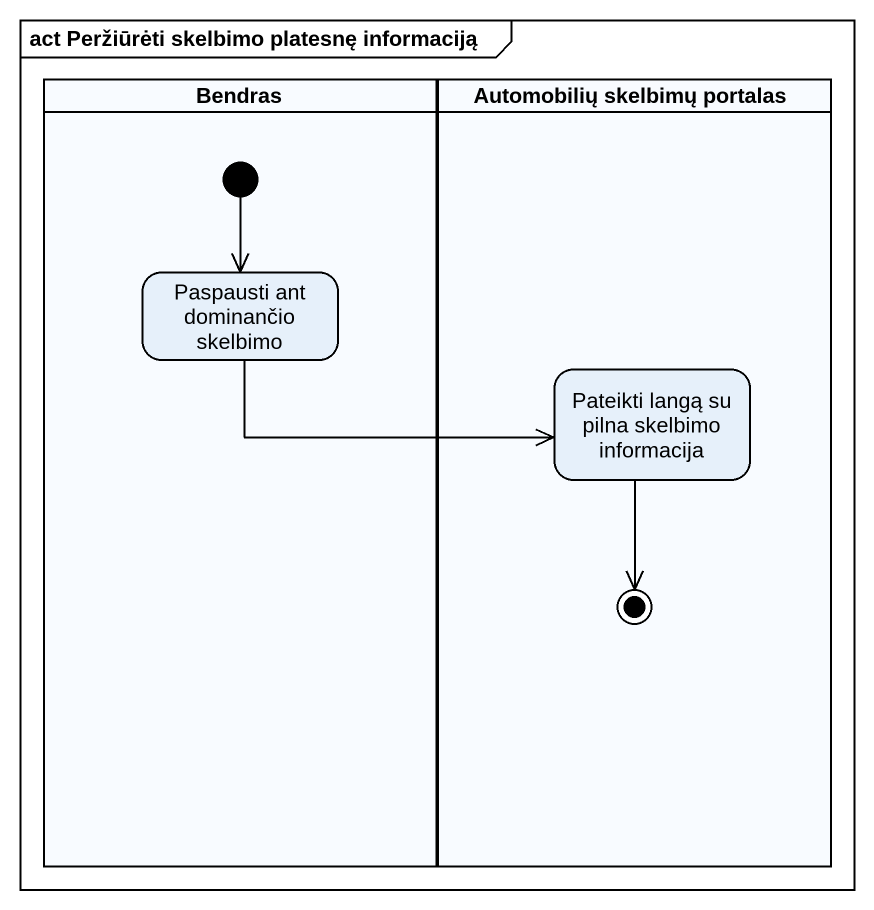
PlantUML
@startuml
mainframe act Peržiūrėti skelbimo platesnę informaciją
hide empty description
state Bendras <<partition>> {
  state "Paspausti ant dominančio skelbimo" as Paspausti_ant_dominančio
  [*] --> Paspausti_ant_dominančio
}
state "Automobilių skelbimų portalas" as Automobilių_skelbimų <<partition>> {
  state "Pateikti langą su pilna skelbimo informacija" as Pateikti_langą_su_pilna
  Pateikti_langą_su_pilna --> [*]
}
Paspausti_ant_dominančio -right-> Pateikti_langą_su_pilna
@enduml
